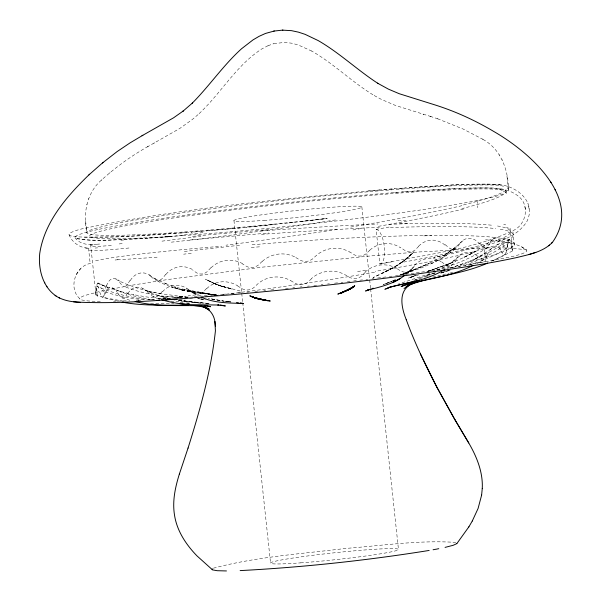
<?xml version="1.0" encoding="UTF-8"?>
<svg xmlns="http://www.w3.org/2000/svg" width="601" height="601" viewBox="0 0 601 601"><rect width="100%" height="100%" fill="white"/><g stroke="black" fill="none" stroke-linecap="round" stroke-linejoin="round"><path stroke-width="0.45" stroke-dasharray="3 2.25" d="M511.744 247.574L512.45 250.963L512.255 248.897M123.558 301.221L106.092 297.953L96.047 295.053L95.897 289.487M148.139 146.426C131.334 155.869 115.655 167.243 101.366 180.172C86.597 192.966 82.84 214.046 86.882 232.482M506.102 252.503L506.545 250.114A30.23 4.267 -89.1 0 1 511.782 247.244M507.221 247.131L507.605 245.05A30.23 3.568 -89.9 0 1 511.984 246.275M104.011 295.414L104.807 292.604M106.294 285.46L104.559 290.644A11.607 3.163 87.9 0 1 102.673 290.914A10.916 2.922 87 0 1 101.877 289.802L100.69 287.15M88.512 199.149L88.715 198.57M86.799 204.588L87.002 204.009M90.661 263.396C74.389 266.01 67.567 290.125 81.263 299.831C87.633 301.469 94.304 301.184 100.825 301.386M487.321 254.944L486.171 257.393M490.108 243.112L487.186 247.672C471.267 258.528 453.056 265.522 434.493 270.352M130.147 280.254L126.661 285.573A11.607 5.927 89.3 0 1 123.107 285.978M127.51 292.89L125.804 295.82A10.908 5.349 84.7 0 1 124.61 297.195A11.607 5.642 85.6 0 1 121.237 297.533L117.338 292.98M456.475 259.504L454.146 262.84A10.916 7.821 84 0 1 452.478 264.515A11.607 8.361 82.8 0 1 447.557 265.589L445.439 264.771L441.622 261.886M76.162 274.619L80.662 268.639M459.735 243.878L456.985 247.447L455.235 248.671A11.607 8.008 76.7 0 1 450.344 248.626M165.831 274.206L162.743 278.165L160.865 279.623A11.607 8.294 -88.6 0 1 155.884 280.119A10.916 7.775 -89.8 0 1 153.916 279.059L150.971 276.58M162.225 291.477L159.738 294.528A10.916 7.633 83.9 0 1 158.018 295.985A11.607 8.076 85.1 0 1 153.195 296.533L151.197 295.489L147.711 292.214M268.121 45.676L261.968 48.824C235.802 65.637 220.582 94.011 197.969 114.701L198.27 114.43L192.252 119.561L179.759 128.471L147.313 146.899M289.261 222.896L309.124 220.65A115.212 6.228 -6.1 0 0 315.007 219.951L318.485 219.53A74.975 4.057 -6.1 0 0 321.039 219.215L327.237 218.411A211.868 11.457 -6.1 0 1 90.428 234.345A211.868 11.457 -6.1 0 1 250.226 203.979A211.868 11.457 -6.1 0 1 500.625 185.469L500.618 185.206A62.128 3.358 -6.1 0 0 500.423 185.093L499.551 184.845A115.302 6.235 -6.1 0 0 498.672 184.695C472.326 182.937 445.889 185.529 419.573 186.919M210.906 267.738L207.127 271.72L204.836 273.185A11.607 10.097 -84.4 0 1 198.766 273.725A10.908 9.473 -86.2 0 1 196.377 272.666L192.801 270.225M418.732 246.297L415.186 249.993L412.985 251.308A11.607 9.886 73 0 1 406.982 251.458A10.916 9.346 74.5 0 1 404.563 250.241L400.867 247.62M206.579 288.465L203.506 291.628A10.916 9.391 82.9 0 1 201.38 293.16A11.607 9.954 84.6 0 1 195.438 293.904L192.989 292.935L188.714 289.795M365.265 272.366L361.892 275.716A10.916 10.578 87.2 0 1 359.526 277.392A11.607 11.269 83.8 0 1 352.847 278.496L350.052 277.677L345.139 274.792A29.554 29.164 -39.4 0 0 311.558 278.436M406.554 273.996L411.046 269.841M262.306 261.3L258.122 265.259L255.583 266.716A11.607 11.201 -72.6 0 1 248.829 267.235A10.916 10.533 -76 0 1 246.177 266.168L242.188 263.719M369.885 250.196L365.821 254.013L363.327 255.387A11.607 11.088 63.1 0 1 356.611 255.703A10.916 10.465 65.5 0 1 353.944 254.561L349.887 252.022M102.012 179.594L101.269 180.262M109.562 173.08L110.178 172.525M96.032 295.068L95.657 290.651M311.679 278.579L308.148 281.892A10.923 10.923 0 0 1 305.684 283.537A11.607 11.607 0 0 1 298.787 284.566L295.925 283.717L290.914 280.78M462.793 240.896L454.611 247.95L445.762 254.321L456.167 246.718C443.606 256.792 429.084 263.997 414.112 269.744L400.822 274.852M397.877 265.116L406.013 259.136L414.014 251.714C402.85 263.877 387.87 271.066 373.018 277.602L393.595 267.513L402.79 261.69L393.595 267.513L384.024 272.403L395.142 266.589M404.037 275.213L412.016 268.722L410.122 270.39L414.652 265.86L411.685 269.218A10.908 9.518 85 0 1 409.597 270.908A11.607 10.157 83.3 0 1 403.587 272.02L401.047 271.216L396.54 268.346M459.622 256.094L453.139 261.225L454.807 260.008L445.957 265.83L447.565 264.981L436.807 270.653M400.942 274.897C420.49 268.812 440.278 261.503 456.144 248.153M493.105 239.273L485.12 245.231L474.354 251.977L463.258 257.754L475.346 251.436C460.389 259.985 444.147 265.852 427.867 271.314M401.115 262.757L412.278 253.404L406.013 259.136L399.507 263.944L404.308 260.541M458.638 266.686L474.625 259.377L473.565 259.963L484.278 253.682L492.211 248.07M509.543 239.468C491.663 252.653 471.056 261.585 449.931 268.159M509.272 242.473C495.57 252.382 480.229 259.79 464.385 265.574L462.83 266.07M446.859 268.271L451.839 264.906M405.84 273.786L407.748 272.531L405.472 273.988M441.69 258.257L450.374 252.63M484.278 253.682L485.405 253.006L473.565 259.963M476.893 263.621L484.105 259.474M153.833 143.241L154.615 142.79M506.35 248.626C494.57 255.583 481.964 261.135 468.893 265.161M504.735 254.711L491.768 261.285M512.435 250.955L503.247 255.891L491.272 261.172M431.225 263.764L440.082 259.196M393.647 280.69L395.157 279.916M392.836 268.001L382.634 273.072L383.325 272.734M213.363 568.208C256.432 556.676 301.424 553.919 345.56 548.435C382.161 545.64 419.025 539.953 455.746 542.403M394.489 280.269L395.353 279.871L391.018 281.606L395.353 279.871L392.776 280.9M456.324 252.69C479.658 245.291 512.615 243.983 526.867 221.559C537.219 200.629 514.494 184.237 495.487 184.379M429.835 273.59L399.327 283.71M413.541 269.969L429.197 263.373L400.476 275.04M413.751 280.419L420.317 277.677L435.545 272.741M390.154 281.959L383.243 284.641L390.154 281.952M385.053 283.988L391.92 281.245M414.667 280.164L430.098 275.438M498.176 241.241L507.965 237.47M400.852 274.845L412.97 270.217L400.642 274.875M418.596 274.882L408.507 278.068L415.704 275.393L410.43 277.339L414.667 275.761M410.43 277.339L414.435 275.851M435.417 268.79L452.778 262.359L452.358 262.517M398.981 275.498L411.843 270.766M427.739 271.344L451.929 262.712M273.778 43.678L284.679 42.401L291.665 43.189L298.216 44.955L311.641 51.032M267.993 45.721L273.838 43.655M398.29 284.055L398.809 283.875M450.066 268.136L464.453 263.253M428.363 271.149L434.29 269.165L428.25 271.179M427.889 271.329L433.922 269.338L428.581 271.104M441.066 272.884L448.256 270.533M449.157 270.51L441.247 272.952M468.562 265.259L474.121 263.508M426.815 275.438L435.733 272.681M426.702 275.453L435.672 272.696M440.683 273.124L445.867 271.592M395.533 275.679A211.868 11.457 -6.1 0 0 480.207 262.614L485.623 261.112L483.97 245.696M442.614 272.261L450.126 270.36M432.652 277.114L449.06 273.282M449.969 273.072L452.703 272.433M450.945 253.907L456.475 252.653M97.708 229.567C42.926 241.647 103.44 240.685 119.614 239.671M389.11 227.058L376.113 229.379L379.809 263.982L392.941 261.63M380.876 263.756C425.403 254.531 472.228 249.881 513.742 230.318C526.303 224.218 529.999 205.196 518.483 196.309C511.166 190.322 501.354 188.181 492.024 187.978A180.24 9.744 -6.1 0 0 486.81 187.873C437.881 188.293 389.102 192.913 340.406 197.286A221.401 11.975 -6.1 0 0 97.888 229.559M361.096 228.56L352.471 230.01M365.716 270.187L356.941 271.66M480.207 262.614L483.692 262.081A73.45 3.974 -6.1 0 0 487.787 261.405L509.475 257.168A189.623 10.255 -6.1 0 0 514.095 256.064A199.344 10.78 -6.1 0 0 522.998 253.412L526.281 251.789L526.837 250.324L521.63 246.816L515.14 244.156L502.196 241.362L484.286 239.619M171.773 236.343L166.635 236.959L171.803 236.343M499.514 189.51L500.828 189.105L499.686 188.616A114.618 6.198 -6.1 0 0 498.71 188.459C466.376 186.656 433.997 190.044 401.738 192.012M191.276 253.239L183.628 254.185M195.753 294.888L188.256 295.82M166.635 236.959L171.18 236.426L166.928 236.824M301.274 221.551L325.246 218.681A27.195 1.472 -6.1 0 0 327.237 218.411M115.099 260.023L119.509 259.519M120.906 240.257L125.707 239.731M119.186 243.938L124.016 243.405M170.984 236.448L170.293 236.524M293.28 222.453L237.215 228.2L180.202 233.068M273.38 224.594L269.451 225.007A195.423 10.57 -6.1 0 1 246.034 227.351M237.215 228.2L241.196 227.817M233.256 228.568L206.083 230.987M368.368 190.915L405.75 187.903M379.945 189.931C280.705 199.284 181.006 208.239 83.299 228.553C76.289 230.033 58.605 235.584 77.627 236.847C114.258 238.514 150.911 234.938 187.437 232.512M202.289 231.31L191.095 232.219M168.062 236.726L149.206 238.116M383.738 189.615L394.917 188.722M165.906 236.914L164.374 237.034M166.019 298.449L164.494 298.577A44.729 2.419 -6.1 0 1 163.029 298.689L158.634 299.013M166.229 298.434L158.852 298.998M163.84 237.079L132.28 239.1A185.634 10.037 -6.1 0 1 121.913 239.574L120.185 239.649M99.571 244.036L97.159 244.216M394.511 192.568L398.147 192.29M97.617 247.852L95.168 248.033M398.568 188.444L453.439 184.935L487.238 184.094M251.256 247.439L260.203 246.778M176.634 233.338L120.223 236.719L82.84 237.162M409.266 187.64L416.185 187.151M154.397 299.306L148.086 299.711L154.322 299.313M96.844 244.239C89.076 245.343 79.933 244.524 74.915 237.665C94.635 243.127 116.331 238.77 136.697 238.867A159.28 8.617 -6.1 0 0 147.688 238.214M90.841 244.584L92.862 244.472M137.997 300.29L141.258 300.117A160.843 8.699 -6.1 0 1 137.997 300.29L135.18 300.432M126.248 300.838L113.491 301.251M398.072 220.447L405.968 220.244M399.552 223.737L407.576 223.519M150.573 303.385L173.929 303.798M376.113 229.379L376.414 229.409A17.421 6.318 82.7 0 1 384.385 247.304A17.421 6.318 82.7 0 1 379.809 263.989M170.707 301.161L194.604 302.356L179.143 300.485L179.849 300.62M180.135 297.518C160.873 296.654 141.483 293.664 123.611 286.181M186.595 303.272L189.353 303.475M179.984 302.483L183.718 302.769M165.162 296.203L181.93 297.51M195.378 302.393L209.043 303.52M178.444 300.38L209.832 303.595M208.915 303.52L194.161 302.243L200.546 303.325L186.197 301.026M178.73 300.35L192.771 301.845M178.572 300.342L185.732 300.981M143.985 299.756C130.177 298.562 116.489 295.782 103.357 291.312M69.017 234.593C72.037 242.624 80.158 248.093 88.678 248.251M85.274 247.912L88.858 248.281M149.769 299.794C131.461 297.863 113.341 293.521 96.423 286.204M226.074 301.499L230.544 301.98M178.85 296.353L187.91 297.36M227.944 301.657L230.589 301.957M187.504 297.3L178.422 296.27L188.218 297.39M228.019 301.672L230.716 301.98L225.42 301.341M188.023 297.36L159.581 293.528L147.065 290.899L160.069 293.626L159.581 293.528M186.513 303.054L191.163 303.588M179.143 300.485L194.769 302.311M164.411 299.028L146.434 296.939L133.167 294.603L133.595 294.7L120.155 291.41L120.628 291.56L107.279 287.173L98.061 283.349L107.789 287.376L97.527 283.101M224.654 301.244L208.539 298.397M225.458 301.349L230.949 302.018M199.63 298.885L205.324 299.583M216.165 295.046C195.438 292.988 174.042 290.336 155.539 279.991M216.082 295.023L190.194 291.688L180.706 289.674L191.749 292.011L190.194 291.688L218.629 295.467M203.153 293.371L216.811 295.219M202.529 293.183L216.653 295.196M203.867 299.373L197.714 298.479L203.161 299.29L198.999 298.667M201.906 293.003L216.991 295.249M216.45 295.174L183.703 289.374L199.374 292.492M212.033 299.29L223.64 301.131L208.675 298.419M200.013 292.589L215.368 295.061L184.432 289.524M151.414 299.704L132.243 295.639L120.185 291.695L121.342 292.124L112.259 288.315M498.845 184.717L499.408 184.83M117.593 301.191L102.516 297.315M504.953 242.128L507.447 242.721M231.813 289.043L223.084 286.76L212.491 282.733L220.484 285.843L231.813 289.043L218.734 285.272L242.256 291.59M500.625 185.469L504.036 186.49M169.422 298.652L158.348 295.617L167.867 298.246L160.031 296.113L149.874 292.304L151.692 293.153L142.152 288.563M185.168 289.705L174.478 286.79L176.063 287.331L164.554 283.221L166.267 283.92L154.712 278.646L156.553 279.518L149.131 275.326M499.671 189.555L502.015 190.307M148.139 291.132L136.254 287.789L124.497 283.424L115.572 279.255M506.44 227.478L508.461 228.132M503.691 224.241L505.696 224.894M431.03 116.594L395.42 105.438L381.319 99.368L374.355 95.627L374.693 95.822C352.419 82.607 334.096 63.729 311.521 50.965M121.98 297.826L130.116 300.35M423.036 114.122L423.885 114.393M437.505 118.735L463.078 129.012L482.34 139.049M430.143 116.309L438.437 119.036M221.341 286.166L223.084 286.76L214.339 283.559L205.362 279.134L214.339 283.559L221.341 286.166L220.484 285.843M201.012 296.023L192.222 292.003L194.378 293.243L186.49 288.397M153.195 296.541L159.776 299.08M192.989 292.935L198.548 296.03M295.767 257.513L299.922 259.993A10.923 10.878 1.4 0 0 302.671 261.082A11.607 11.539 3.3 0 0 309.635 260.639L312.25 259.219L316.532 255.312A29.562 29.111 -86.3 0 1 349.842 252.104M482.964 139.417C501.121 149.243 508.551 170.549 508.469 190.201M482.227 138.981L483.076 139.477M237.56 285.896L242.353 288.923L245.095 289.825A11.607 11.156 84.1 0 0 251.744 288.923A10.916 10.51 80.9 0 0 254.125 287.308L257.559 284.07A29.562 28.848 45.4 0 1 290.937 280.727M521.63 246.816L526.356 249.926C491.498 244.607 455.618 250.685 420.52 251.872A225.713 12.208 -6.1 0 0 366.355 256.342L262.344 267.152L166.958 279.645L130.695 285.422L101.381 291.049L84.238 295.647L80.511 297.42L79.775 298.179L79.888 299.073M445.221 244.615L448.323 247.357A10.916 7.588 77.9 0 0 450.344 248.611M477.299 255.838L481.762 259.64A11.682 6.033 82.2 0 0 483.347 259.722A11.291 5.83 82 0 0 486.209 257.476M119.554 282.357L121.687 284.874A10.916 5.537 88.3 0 0 123.107 285.993M479.936 243.202L482.265 246.064A10.908 5.304 79.7 0 0 483.745 247.394M502.834 253.487L501.722 251.564M499.221 154.727L499.514 155.246M502.045 159.678L502.346 160.204M502.639 243.48L504.051 246.463M99.668 292.056L101.749 296.841A11.607 2.832 86.2 0 0 103.455 296.736M529.165 209.013L527.858 203.408M525.499 209.471L524.365 204.595M511.954 246.575L512.202 248.461M85.642 221.191L86.935 232.903M510.046 228.2L512.428 250.392M512.923 231.836L514.561 247.154M506.981 176.191L508.423 189.826M477.029 200.561L477.795 207.728M361.847 206.857L370.524 288.037M370.622 288.968L398.448 549.299M233.954 220.575L241.632 292.417M241.73 293.356L242.631 301.747M242.729 302.686L270.548 563.017M90.601 244.397L95.995 294.828M88.527 248.183L90.18 263.621M506.147 191.629L506.35 193.612M487.283 254.824A30.23 11.787 -87.7 0 1 501.79 251.338M506.042 252.337A11.306 3.223 82.9 0 1 502.827 253.727M507.124 246.816A11.299 2.614 81.3 0 1 505.997 248.694A11.569 2.757 79.9 0 1 504.908 247.86A10.916 2.667 80.9 0 1 504.059 246.402M489.988 242.624A29.554 10.262 87.8 0 1 502.233 245.05M487.186 247.672A11.607 5.574 78.7 0 1 483.745 247.417M459.63 243.63A29.554 17.068 87.5 0 1 479.606 244.029M418.649 246.162A29.554 22.71 87.6 0 1 444.98 245.095M369.84 250.129A29.554 26.82 88.5 0 1 400.724 247.882M262.337 261.33A29.554 29.426 66 0 1 295.805 257.438M210.981 267.821A29.554 27.744 78.6 0 1 242.293 263.486M165.944 274.349A29.554 24.183 80.1 0 1 192.951 269.796M130.312 280.487A29.554 18.977 80.3 0 1 151.129 275.874M106.52 285.881A29.554 12.493 80.1 0 1 119.622 281.148M96.273 290.584A29.562 5.161 79.6 0 1 100.352 284.318M97.422 296.496A29.554 2.509 78.9 0 1 99.323 289.697M104.003 295.369A10.916 2.712 85.4 0 1 103.447 296.691M105.468 293.987A29.554 9.999 77.7 0 1 117.368 292.409M127.938 293.551A29.554 16.798 76 0 1 147.778 291.906M162.488 291.816A29.554 22.447 72.9 0 1 188.782 289.607M206.706 288.615A29.554 26.557 66.5 0 1 237.613 285.783M365.032 272.08A29.554 27.481 -74.9 0 1 396.51 268.414M414.337 265.387A29.554 23.912 -83.6 0 1 441.555 262.021M456.106 258.746A29.554 18.714 -87.4 0 1 477.209 256.071M505.614 189.818A209.802 19.217 -7.4 0 1 461.816 208.615M111.343 245.426A209.802 5.394 -8 0 1 92.554 244.998M168.753 236.862A209.802 2.457 -6.7 0 1 204.64 232.377M192.478 236.321A209.802 3.831 -4.7 0 1 269.361 229.537M261.623 230.897A209.802 9.285 -3.7 0 1 377.976 223.97M388.727 224.293A209.802 16.062 -4 0 1 492.903 225.337M497.508 225.991A209.802 20.336 -5.7 0 1 493.045 241.677M493.541 241.249A209.802 19.127 -7.4 0 1 403.88 262.036M463.589 208.998A209.802 15.31 -8.4 0 1 376.895 226.6M507.672 186.01A212.258 19.345 -7.4 0 1 463.439 204.941M335.426 219.928A212.258 12.621 -8.6 0 1 171.338 242.15M128.952 248.003A212.258 6.619 -8.2 0 1 90.097 248.904M161.992 241.151A212.258 2.584 -6.7 0 1 200.914 236.261M189.878 240.032A212.258 3.967 -4.7 0 1 268.91 233.008M261.45 234.36A212.258 9.406 -3.7 0 1 379.396 227.276M390.38 227.561A212.258 16.212 -4 0 1 495.727 228.575M500.235 229.236A212.258 20.472 -5.7 0 1 495.622 245.035M498.635 244.337A212.258 19.224 -7.4 0 1 375.174 271.344M512.811 241.978A212.258 19.375 -7.3 0 1 468.397 262.044M423.713 235.862A212.258 20.171 -5.3 0 1 512.067 241.369M252.074 244.817A212.258 16.039 -4 0 1 431.646 235.352M95.604 260.819A212.258 9.21 -3.7 0 1 221.792 246.207M157.116 257.175A212.258 3.328 -5 0 1 116.519 259.887M239.499 245.253A212.258 2.644 -6.7 0 1 183.621 251.526M337.116 229.469A212.258 6.791 -8.2 0 1 225.984 245.193M461.929 205.677A212.258 14.266 -8.5 0 1 349.955 227.186M374.513 272.276A212.258 13.635 -8.5 0 1 173.636 300.019M180.893 297.172A212.258 6.273 -8.1 0 1 160.121 299.621M392.01 276.144A211.868 11.457 -6.1 0 1 389.35 276.49M385.782 276.956A211.868 11.457 -6.1 0 1 377.646 278M373.987 278.458A211.868 11.457 -6.1 0 1 372.147 278.691M367.752 279.24A211.868 11.457 -6.1 0 1 366.001 279.45M362.493 279.886A211.868 11.457 -6.1 0 1 359.849 280.209M356.31 280.629A211.868 11.457 -6.1 0 1 353.651 280.952M350.082 281.381A211.868 11.457 -6.1 0 1 347.401 281.696M342.916 282.222A211.868 11.457 -6.1 0 1 341.113 282.432M337.507 282.846A211.868 11.457 -6.1 0 1 333.893 283.266M329.356 283.777A211.868 11.457 -6.1 0 1 327.537 283.988M322.992 284.491A211.868 11.457 -6.1 0 1 321.167 284.694M316.607 285.197A211.868 11.457 -6.1 0 1 313.865 285.498M309.297 285.993A211.868 11.457 -6.1 0 1 307.464 286.189M301.98 286.775A211.868 11.457 -6.1 0 1 300.147 286.97M294.663 287.541A211.868 11.457 -6.1 0 1 292.837 287.736M288.277 288.202A211.868 11.457 -6.1 0 1 285.543 288.48M273.74 289.659A211.868 11.457 -6.1 0 1 270.119 290.02M265.619 290.456A211.868 11.457 -6.1 0 1 263.824 290.629M257.559 291.222A211.868 11.457 -6.1 0 1 254.892 291.47M248.694 292.041A211.868 11.457 -6.1 0 1 246.823 292.214M241.234 292.717A211.868 11.457 -6.1 0 1 238.462 292.965M233.864 293.371A211.868 11.457 -6.1 0 1 229.304 293.761M225.691 294.069A211.868 11.457 -6.1 0 1 220.312 294.52M216.585 294.828A211.868 11.457 -6.1 0 1 210.974 295.279M207.277 295.572A211.868 11.457 -6.1 0 1 201.801 295.993M197.308 296.331A211.868 11.457 -6.1 0 1 192.004 296.714M188.271 296.984A211.868 11.457 -6.1 0 1 168.843 298.254M487.223 184.094A172.329 9.323 -6.1 0 1 495.494 184.372M445.454 255.109L433.659 257.596L445.454 255.109M182.396 290.118L171.24 286.902L182.396 290.118M216.217 284.356L207.345 280.179L216.217 284.356M182.817 235.592A209.403 11.321 -6.1 0 0 505.749 192.403A209.403 11.321 -6.1 0 0 205.226 213.52A209.403 11.321 -6.1 0 0 182.817 235.592M300.583 562.867A64.36 3.478 -6.1 0 0 398.486 549.592A64.36 3.478 -6.1 0 0 304.512 556.383A64.36 3.478 -6.1 0 0 300.583 562.867M263.989 220.424A64.36 3.478 -6.1 0 0 361.885 207.15A64.36 3.478 -6.1 0 0 267.918 213.948A64.36 3.478 -6.1 0 0 263.989 220.424"/><path stroke-width="0.9" d="M215.436 326.275L214.918 321.648L215.421 330.828C211.124 370.862 200.08 409.814 188.038 448.113M179.414 473.888C175.349 486.915 172.299 500.678 174.403 514.366L174.418 514.464C176.649 530.488 185.912 544.483 196.978 555.88L212.529 569.876L217.141 570.702L226.464 570.95M482.265 488.485L482.272 488.365C483.054 472.131 476.721 456.655 468.697 442.877L454.777 419.475M472.288 520.999L478.08 508.476L481.619 495.134M481.604 495.247L482.272 488.365M179.383 474.001L188.068 448.015M456.88 543.552L468.9 526.799M468.848 526.897L472.348 520.894M442.734 270.352C467.54 266.634 492.362 262.862 516.875 257.521C529.361 254.388 543.214 252.022 552.499 242.286C583.594 198.45 528.782 151.632 493.984 131.596L493.203 131.131C474.505 120.072 454.634 111.02 433.877 104.574L399.244 93.718L388.441 89.143L377.548 83.178L377.909 83.389C357.347 70.032 339.475 52.858 318.177 40.575L305.113 34.347L298.412 32.138L291.53 30.666L282.402 30.133M456.82 543.627L453.237 545.28L445.063 547.391M89.632 174.237L88.948 174.853C66.779 196.392 44.391 221.859 39.726 253.554C38.156 268.895 42.596 286.94 56.051 295.977M212.333 568.839L212.221 569.673M102.403 163.014L117.105 151.595L130.034 142.895L142.843 135.27M548.66 245.801L549.487 245.05M551.658 243.044L552.499 242.286M88.948 174.853L103.041 162.443M404.052 288.57L408.387 285.28M406.869 286.407L406.231 286.842L415.629 282.147M409.664 285.167C397.764 292.514 401.949 309.027 406.261 319.709M404.323 275.611C393.708 284.003 380.155 286.94 367.346 290.253L368.706 289.847L365.551 291.019L371.253 288.848M409.153 284.859L410.671 284.003M409.123 284.866L412.061 283.229M141.994 135.751L173.539 117.826L183.132 111.072L182.787 111.38L192.515 102.944L192.2 103.229C209.479 85.823 223.309 65.269 241.534 48.764L252.983 39.914L259.069 36.338L265.484 33.446L274.304 31.004M347.739 290.095L353.989 286.654L341.623 292.905L349.579 289.284L353.087 287.158L340.917 293.16L352.209 287.691L346.146 290.861M444.672 269.639C436.349 274.544 427.266 277.978 417.98 280.584L391.409 286.76L419.551 280.141M403.744 285.295L401.13 286.519L411.903 283.056L405.713 284.769C428.167 278.736 451.967 276.227 472.912 265.484M487.659 263.095C467.27 271.975 445.093 275.266 423.607 280.359L411.61 284.085L411.993 283.92M385.752 288.968L391.176 286.647L384.805 289.314M404.375 285.009L406.689 284.048M372.53 288.375L373.176 288.157M389.215 287.473L388.163 287.819L392.573 286.497M529.143 254.448L532.155 253.524M532.764 253.306L535.829 252.36M438.775 548.69L436.762 549.074M436.168 549.186L434.959 549.412M434.343 549.524L433.088 549.757M429.152 550.448C366.572 560.485 303.422 567.269 240.13 570.604M273.786 31.079L282.921 30.103M77.251 302.108C127.487 304.414 177.723 298.667 227.779 295.061C297.24 288.893 366.587 281.253 435.62 271.382M433.509 271.697L445.003 270.014M165.643 299.854L177.22 299.073M156.538 300.44L158.98 300.282M188.03 305.316C166.034 304.865 143.774 306.255 122.041 302.093M161.459 299.629C170.932 302.664 180.811 304.038 190.705 304.662L218.952 305.03L217.795 305.015L225.367 305.962L220.289 304.992M55.089 295.414C61.392 299.771 69.047 301.559 76.59 302.033M179.571 303.648L189.135 304.542M73.42 301.755L80.376 302.386M236.546 302.626L238.537 302.904M194.318 305.631L200.651 306.427L206.278 307.855L209.163 309.214L205.843 307.539M240.039 303.144L243.443 303.663L241.174 303.355L242.564 303.467C228.838 302.912 214.452 303.22 201.703 297.322M240.693 303.257L242.195 303.497L240.362 303.197M206.661 305.766L210.545 306.705L204.776 305.917L205.542 305.969C182.111 304.79 158.131 307.427 135.15 301.492M260.661 299.321L254.17 297.638L267.129 300.62L252.202 297.052L258.107 298.735M266.378 300.538L253.194 297.33M200.486 306.127C208.367 307.141 213.926 314.113 214.925 321.715M204.355 306.803L208.089 308.659M203.724 306.961L209.253 310.199M58.62 297.48L59.567 298.036M468.765 442.997L454.837 419.566L436.874 387.217M454.874 419.656L436.904 387.239L420.46 354.004M550.726 181.923L551.087 182.569M555.046 189.585L555.414 190.232M44.466 282.275L44.835 282.921M46.63 286.204L46.998 286.85M436.912 387.277C425.523 365.31 414.728 342.976 406.253 319.694M354.703 285.798L349.579 289.284L337.957 294.054L349.579 289.284L354.703 285.798M400.604 278.293L392.521 282.635L400.604 278.293M270.104 301.003L258.009 298.982L249.806 295.797L256.079 298.321L251.857 296.691L255.132 297.968L267.866 300.718L258.009 298.982L270.104 301.003"/></g></svg>
